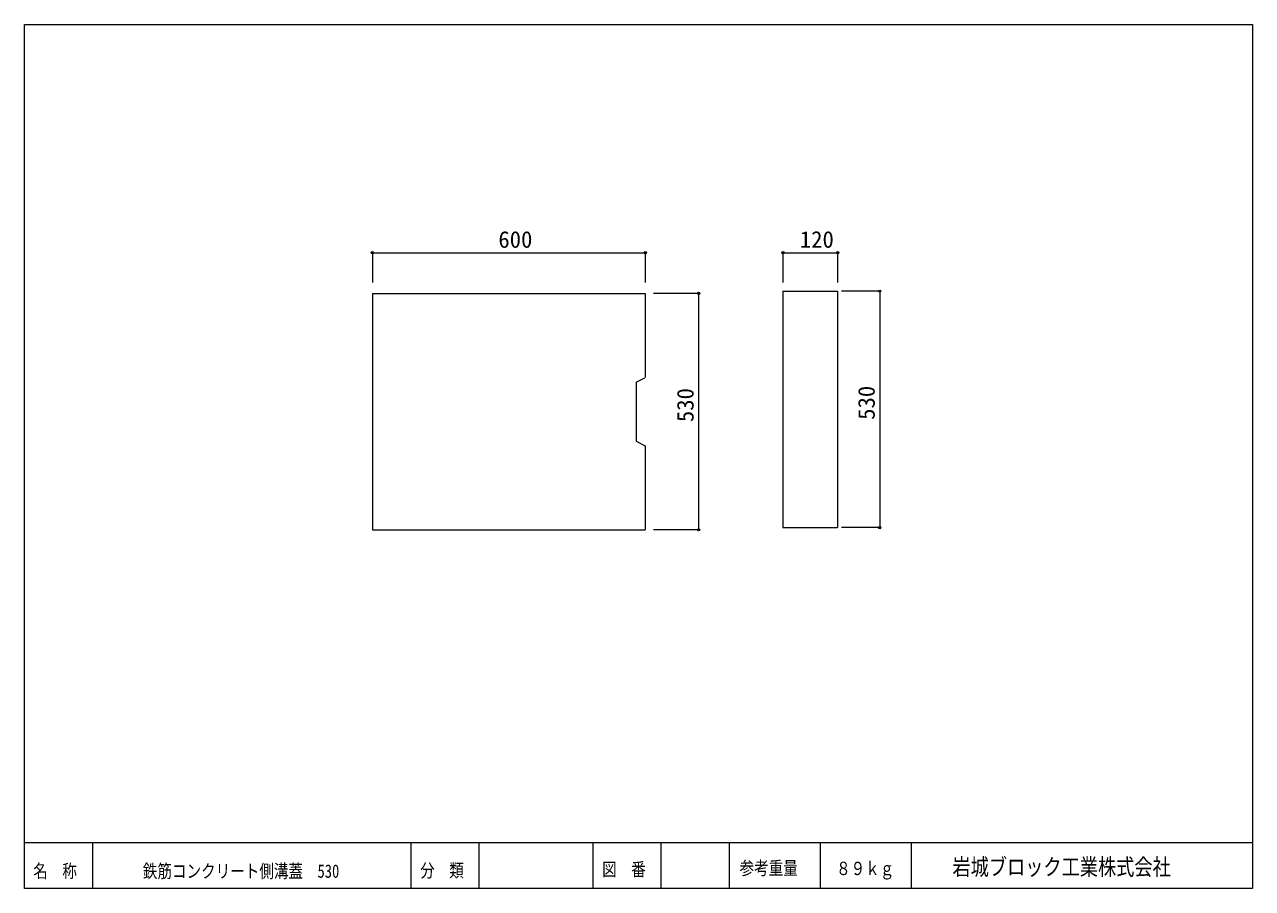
# Model space of a CAD drawing. Units: millimetres, scale not verified. Extents: x 750 to 3450, y 542 to 2442.
import ezdxf
from ezdxf.enums import TextEntityAlignment as Align

# ---------------------------------------------------------------- set-up
doc = ezdxf.new("R2010")
doc.units = ezdxf.units.MM
doc.header["$LTSCALE"] = 10
doc.header["$PDMODE"] = 32
doc.header["$PDSIZE"] = 5
doc.layers.add('通り芯', color=7, linetype='Continuous', lineweight=18)
doc.styles.add('ＭＳ ゴシック', font='')
doc.styles.get('ＭＳ ゴシック').set_extended_font_data('MS Gothic')

msp = doc.modelspace()

# ---------------------------------------------------------------- linework, layer by layer
at = {"layer": '通り芯'}
for p, q in [((750, 541.89), (750, 2441.89)), ((750, 2441.89), (3450, 2441.89)), ((3450, 2441.89), (3450, 541.89)), ((1514.86, 1939.94), (2114.86, 1939.94)), ((1514.86, 1939.94), (1514.86, 1874.88)), ((2114.86, 1939.94), (2114.86, 1874.88)), ((2417.73, 1939.94), (2537.73, 1939.94)), ((2417.73, 1939.94), (2417.73, 1874.88)), ((2537.73, 1939.94), (2537.73, 1874.88)), ((1514.86, 1850.54), (1514.86, 1330.54)), ((1514.86, 1850.54), (2114.86, 1850.54)), ((2114.86, 1850.54), (2114.86, 1665.43)), ((2232.16, 1850.54), (2132.9, 1850.54)), ((2232.16, 1850.54), (2232.16, 1330.54)), ((2417.73, 1855.54), (2537.73, 1855.54)), ((2417.73, 1855.54), (2417.73, 1335.54)), ((2537.73, 1855.54), (2537.73, 1380.54)), ((2630.45, 1855.54), (2546.47, 1855.54)), ((2630.45, 1855.54), (2630.45, 1335.54)), ((2094.86, 1655.43), (2114.17, 1665.08)), ((2094.86, 1655.43), (2094.86, 1538.24)), ((2094.86, 1640.12), (2094.86, 1601.26)), ((2094.86, 1538.24), (2094.86, 1525.94)), ((2094.86, 1525.94), (2114.86, 1515.33)), ((2114.86, 1515.33), (2114.86, 1330.54)), ((2537.73, 1440.04), (2537.73, 1335.54)), ((1514.86, 1330.54), (2114.86, 1330.54)), ((2232.16, 1330.54), (2132.9, 1330.54)), ((2417.73, 1335.54), (2537.73, 1335.54)), ((2630.45, 1335.54), (2546.47, 1335.54)), ((3450, 641.89), (750, 641.89)), ((900, 541.89), (900, 641.89)), ((1600, 541.89), (1600, 641.89)), ((1750, 541.89), (1750, 641.89)), ((2000, 541.89), (2000, 641.89)), ((2150, 541.89), (2150, 641.89)), ((2300, 541.89), (2300, 641.89)), ((2500, 541.89), (2500, 641.89)), ((2700, 541.89), (2700, 641.89)), ((3450, 541.89), (750, 541.89))]:
    msp.add_line(p, q, dxfattribs=at)
for p in [(1514.86, 1939.94), (2114.86, 1939.94), (2417.73, 1939.94), (2537.73, 1939.94), (2232.16, 1850.54), (2630.45, 1855.54), (2232.16, 1330.54), (2630.45, 1335.54)]:
    msp.add_point(p, dxfattribs=at)

# ---------------------------------------------------------------- texts
at = {"layer": '通り芯', "style": 'ＭＳ ゴシック'}
for s, p in [('600', (1791.86, 1939.94)), ('120', (2454.73, 1939.94))]:
    msp.add_text(s, height=36.66, dxfattribs=at).set_placement(p, align=Align.BOTTOM_LEFT)
for p in [(2232.16, 1567.54), (2630.45, 1572.54)]:
    msp.add_text('530', height=36.66, rotation=90, dxfattribs=at).set_placement(p, align=Align.BOTTOM_LEFT)
at = {"layer": '通り芯', "style": 'ＭＳ ゴシック', "width": 0.8}
for s, height, p in [('名\u3000称', 29.33, (769.01, 556.74)), ('鉄筋コンクリート側溝蓋\u3000530', 29.33, (1010.14, 556.59)), ('分\u3000類', 29.33, (1619.92, 557.85)), ('図\u3000番', 29.33, (2020.07, 560.45)), ('参考重量', 29.33, (2322.26, 563.27)), ('８９ｋｇ', 29.33, (2534.54, 562.5)), ('岩城ブロック工業株式会社', 36.66, (2790.35, 559.91))]:
    msp.add_text(s, height=height, dxfattribs=at).set_placement(p, align=Align.BOTTOM_LEFT)

doc.saveas('drawing.dxf')
